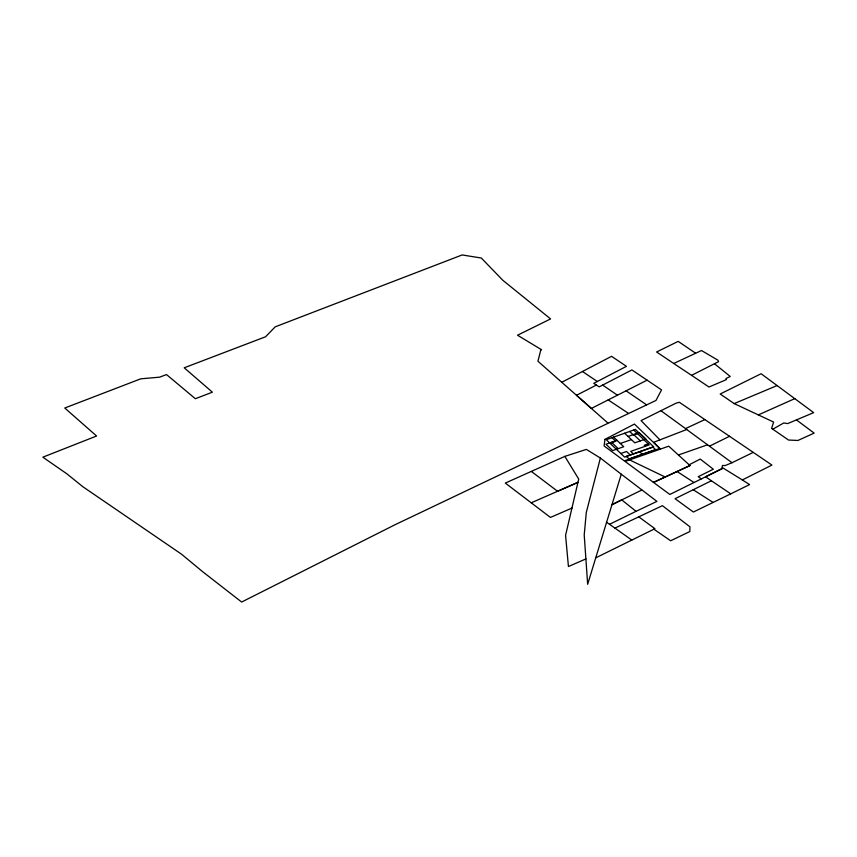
<?xml version="1.0" encoding="UTF-8"?>
<svg xmlns="http://www.w3.org/2000/svg" width="857" height="857" viewBox="0 0 857 857"><rect width="100%" height="100%" fill="white"/><g stroke="black" fill="none" stroke-linecap="round" stroke-linejoin="round"><path stroke-width="1.29" d="M722.226 467.515L722.387 465.458L725.193 465.555L732.007 462.716L753.26 452.378L771.921 465.072L742.344 479.941L722.226 467.515L722.408 468.479L669.842 494.468L625.117 461.473L629.574 459.909M600.382 458.034L586.306 512.4L584.217 534.95L587.666 584.303L621.271 474.21L600.382 458.034L586.37 449.411L564.849 456.374L505.309 483.08L550.44 517.435L572.015 508.062M772.789 429.196L783.737 422.983L787.712 423.583L813.657 412.635L761.112 373.727L720.191 394.006L734.17 403.593L773.603 422.051L771.6 428.382L788.547 440.048L797.942 440.455L814.15 433.106L796.507 419.951M561.817 382.265L611.566 356.319L626.435 366.346L593.719 383.368L599.214 386.871L631.888 369.935L661.54 389.881L655.98 400.444L394.959 524.763L241.642 602.043L202.531 571.598L181.609 554.254L82.658 486.583L66.942 473.878L42.85 457.177L96.584 436.009L64.757 408.018L140.741 378.826L159.691 377.155L166.494 374.552L195.353 398.719L212.386 392.185L184.212 367.792L265.552 336.78L275.236 326.828L462.137 254.958L481.291 258.011L502.834 280.293L550.59 318.922L517.532 335.216L541.56 349.731L540.724 350.309L537.928 361.215L607.795 422.951M596.397 385.072L576.504 395.27L591.384 408.425L647.078 380.176M689.135 464.783L700.233 459.073L713.324 469.208L698.219 476.706L701.326 478.902M673.72 363.475L691.578 375.345L718.562 361.654L717.92 360.197L701.508 350.534L673.72 363.475L656.601 351.981L678.176 341.386L695.584 353.191M732.007 462.716L686.714 429.518L659.922 439.855L641.057 420.594L676.162 403.133L679.376 402.297L753.26 452.378M595.733 557.853L654.93 528.694L638.744 516.857L614.951 528.105L606.456 522.17M730.764 493.846L693.388 512.036L675.059 498.699L711.396 480.766L730.764 493.846L749.575 484.591L742.344 479.941M722.408 468.479L705.568 476.781L711.396 480.766M709.446 446.186L729.596 436.267M641.818 490.033L612.037 504.666L621.743 499.888L636.044 511.318L656.923 501.388L621.271 474.21M609.573 524.291L636.044 511.318M638.744 516.857L662.407 505.673L689.917 526.819L689.853 531.533L670.656 540.767L653.891 529.208M660.983 410.739L685.525 428.586L704.818 419.598M689.971 465.555L653.452 482.437L689.971 465.555L668.739 446.186L630.656 459.523L628.599 459.438L665.182 477.028M758.316 414.906L794.846 398.601M531.233 502.802L577.961 482.362L557.586 491.286L531.426 471.489M585.952 558.893L568.437 566.531L565.577 535.357L578.721 479.074L564.849 456.374M734.17 403.593L777.181 385.532M659.922 439.855L653.698 442.308L660.404 449.079M617.008 440.337L605.953 444.226L612.68 450.6L623.735 446.722L613.601 437.102M628.063 436.449L639.118 432.571L645.846 438.955L634.791 442.833L624.657 433.224M610.034 443.294L615.776 441.28L611.973 437.681M637.49 433.653L633.462 435.067L629.659 431.457M620.329 443.487L631.384 439.598M620.8 453.503L626.542 451.489L630.334 455.099M648.256 443.862L644.228 445.276L645.267 446.272M678.573 454.938L707.518 444.794M693.238 489.743L713.099 502.448M677.084 471.521L694.052 482.523M608.181 399.908L628.352 413.278M691.578 375.345L708.985 387.021L726.468 379.576L725.954 378.558L730.25 376.459L714.459 363.732M582.524 371.542L597.308 381.494M626.071 390.824L646.532 404.793M602.675 385.082L617.49 395.238M614.951 528.105L631.791 540.081M685.525 428.586L686.714 429.518M633.687 430.043L649.306 444.858L630.709 451.382L633.462 453.996M633.591 434.51L640.318 440.894M639.547 451.66L642.236 454.21M611.48 442.276L618.208 448.661M604.988 439.33L604.067 445.919L624.303 460.884L659.729 448.436L634.437 424.076L604.988 439.33M635.401 429.443L606.242 439.695L624.603 457.113L653.762 446.861L635.401 429.443M652.809 447L626.274 456.32L628.974 458.87L655.498 449.55L652.809 447"/></g></svg>
